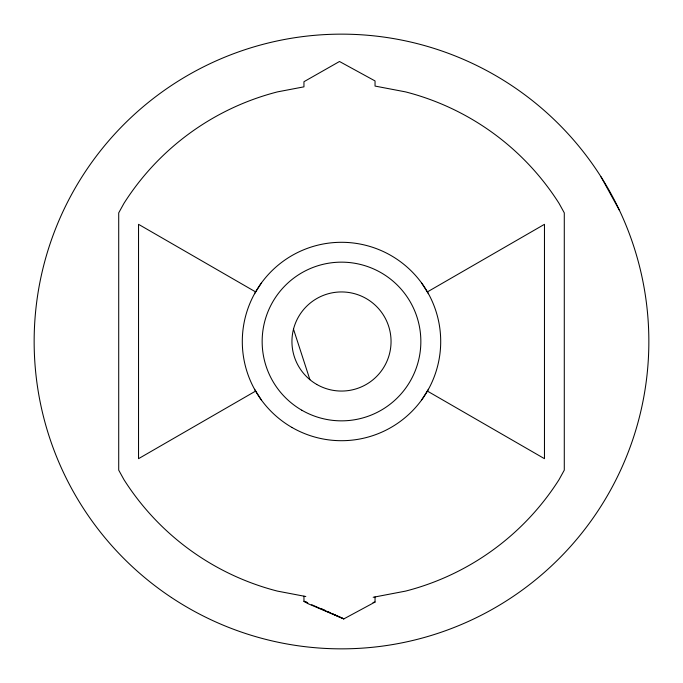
<?xml version="1.0" encoding="UTF-8"?>
<svg xmlns="http://www.w3.org/2000/svg" width="683" height="683" viewBox="0 0 683 683"><rect width="100%" height="100%" fill="white"/><g stroke="black" fill="none" stroke-linecap="round" stroke-linejoin="round"><path stroke-width="1.02" d="M254.563 293.707L261.239 283.189M421.761 399.811L428.437 389.293M255.681 391.052L138.538 458.677L138.538 224.323L255.681 291.948M427.319 291.948L544.462 224.323L544.462 458.677L427.319 391.052M375.044 596.925L375.044 602.065L343.831 618.9L308.033 603.678L303.952 601.296L303.952 596.165M373.012 602.491L375.044 602.065M373.183 597.284L405.591 591.102A257.696 257.696 0 0 0 559.078 479.586L564.286 470.126L564.286 212.874L559.078 203.414A257.696 257.696 0 0 0 405.591 91.898L375.044 86.075L375.044 80.936L339.494 61.496L303.952 81.704L303.952 86.835L277.409 91.898A257.696 257.696 0 0 0 123.922 203.414L118.714 212.874L118.714 470.126L123.922 479.586A257.696 257.696 0 0 0 277.409 591.102L305.805 596.515M306.906 602.269L303.952 601.296L307.837 603.012M311.73 604.737L343.831 618.9L332.177 613.616M321.497 608.766L325.381 610.525M327.319 611.413L330.239 612.728M421.761 283.189L428.437 293.707M254.563 389.293L261.239 399.811M601.006 176.812L619.601 210.637M293.502 329.18L309.911 379.68M291.897 427.413A99.206 99.206 0 0 0 440.706 341.5A99.206 99.206 0 0 0 291.897 255.587A99.206 99.206 0 0 0 291.897 427.413M301.826 410.218A79.348 79.348 0 0 0 420.848 341.5A79.348 79.348 0 0 0 301.826 272.782A79.348 79.348 0 0 0 301.826 410.218M316.724 384.418A49.552 49.552 0 0 0 391.052 341.5A49.552 49.552 0 0 0 316.724 298.582A49.552 49.552 0 0 0 316.724 384.418M171.416 597.497A307.35 307.35 0 0 0 648.244 360.795A307.35 307.35 0 0 0 204.84 66.2A307.35 307.35 0 0 0 171.416 597.497"/></g></svg>
